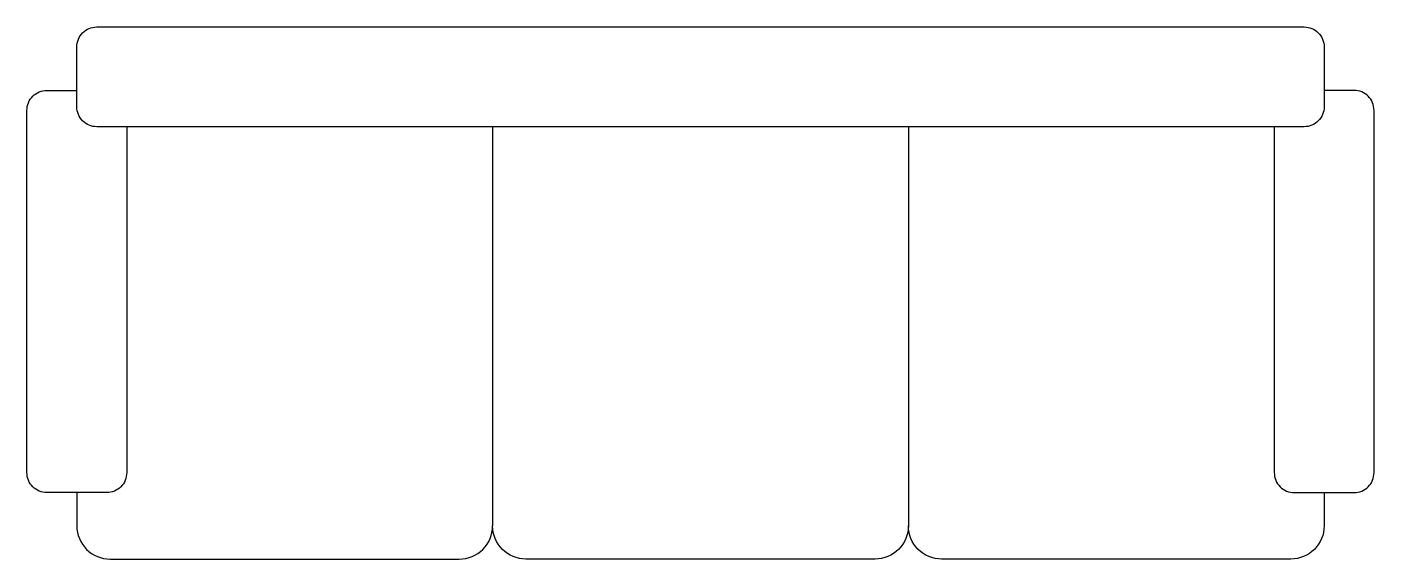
# Model space of a CAD drawing. Extents: x 23.04 to 25.06, y 22.02 to 22.82.
import ezdxf

# ---------------------------------------------------------------- set-up
doc = ezdxf.new("R2010")
doc.units = 0
doc.header["$MEASUREMENT"] = 0
doc.layers.add('A-MOBILIA', color=2, linetype='CONTINUOUS')

msp = doc.modelspace()

# ---------------------------------------------------------------- linework, layer by layer
at = {"layer": 'A-MOBILIA'}
for p, q in [((24.9593, 22.6653), (23.1443, 22.6653)), ((23.7393, 22.6653), (23.7393, 22.0653))]:
    msp.add_line(p, q, dxfattribs=at)
msp.add_lwpolyline([(24.9593, 22.6653), (23.1443, 22.6653, -0.414214), (23.1143, 22.6953), (23.1143, 22.7853, -0.414214), (23.1443, 22.8153), (24.9593, 22.8153, -0.414214), (24.9893, 22.7853), (24.9893, 22.6953, -0.414214)], format="xyb", close=True, dxfattribs=at)
for points in [[(23.1893, 22.6653), (23.1893, 22.1453, -0.414214), (23.1593, 22.1153), (23.0693, 22.1153, -0.414214), (23.0393, 22.1453), (23.0393, 22.6899, -0.414214), (23.0693, 22.7199), (23.1143, 22.7199)], [(24.9143, 22.6653), (24.9143, 22.1453, 0.414214), (24.9443, 22.1153), (25.0343, 22.1153, 0.414214), (25.0643, 22.1453), (25.0643, 22.6899, 0.414214), (25.0343, 22.7199), (24.9893, 22.7199)], [(24.3643, 22.6653), (24.3643, 22.0653, -0.414214), (24.3143, 22.0153), (23.7893, 22.0153, -0.414214), (23.7393, 22.0653)], [(23.1143, 22.1153), (23.1143, 22.0653, 0.414214), (23.1643, 22.0153), (23.6893, 22.0153, 0.414214), (23.7393, 22.0653)], [(24.9893, 22.1153), (24.9893, 22.0653, -0.414214), (24.9393, 22.0153), (24.4143, 22.0153, -0.414214), (24.3643, 22.0653)]]:
    msp.add_lwpolyline(points, format="xyb", dxfattribs=at)

doc.saveas('drawing.dxf')
